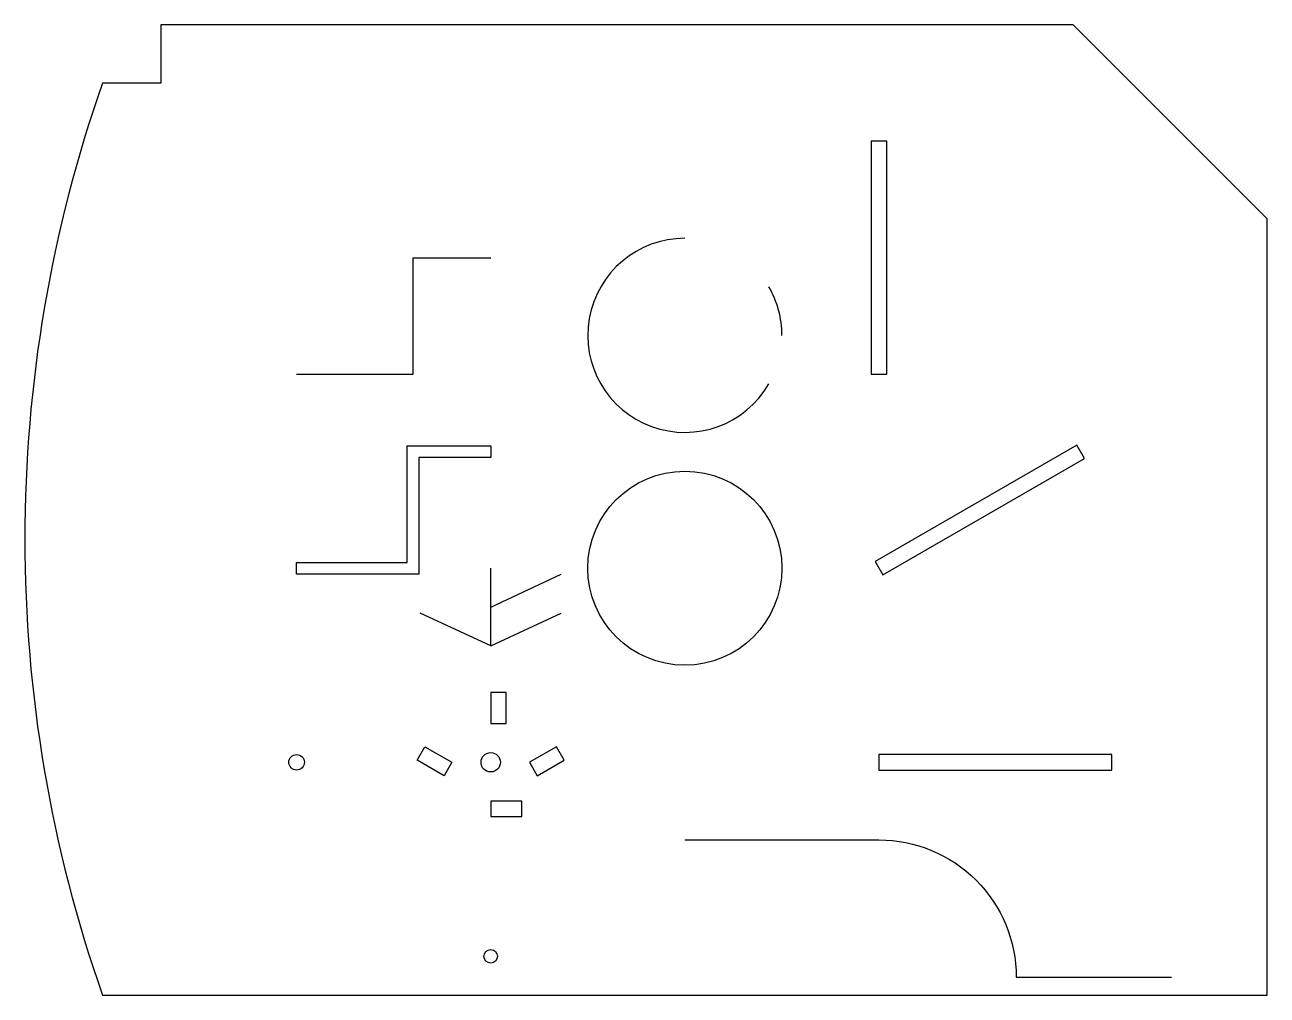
# Model space of a CAD drawing. Header units: millimetres. Extents: x -12000 to 20000, y -6000 to 19000.
import ezdxf

# ---------------------------------------------------------------- set-up
doc = ezdxf.new("R2010")
doc.units = ezdxf.units.MM

msp = doc.modelspace()

# ---------------------------------------------------------------- linework, layer by layer
for p, q in [((0, 3000), (0, 5000)), ((0, 4000), (1813, 4845)), ((0, 3000), (-1813, 3845)), ((0, 3000), (1813, 3845))]:
    msp.add_line(p, q)
msp.add_lwpolyline([(-10000, -6000), (20000, -6000), (20000, 14000), (15000, 19000), (-8500, 19000), (-8500, 17500), (-10000, 17500, 0.170213)], format="xyb", close=True)
for points in [[(10200, 10000), (10200, 16000), (9800, 16000), (9800, 10000)], [(-5000, 5150), (-2150, 5150), (-2150, 8150), (0, 8150), (0, 7850), (-1850, 7850), (-1850, 4850), (-5000, 4850)], [(10100, 4827), (15296, 7827), (15096, 8173), (9900, 5173)], [(0, 1000), (400, 1000), (400, 1800), (0, 1800)], [(-1000, 0), (-1200, -346), (-1893, 54), (-1693, 400)], [(1000, 0), (1200, -346), (1893, 54), (1693, 400)], [(10000, -200), (16000, -200), (16000, 200), (10000, 200)], [(0, -1000), (0, -1400), (800, -1400), (800, -1000)]]:
    msp.add_lwpolyline(points, close=True)
msp.add_lwpolyline([(-5000, 10000), (-2000, 10000), (-2000, 13000), (0, 13000)])
msp.add_lwpolyline([(5000, -2000), (10000, -2000, -0.414214), (13536, -5536), (17536, -5536)], format="xyb")
for centre, radius in [((5000, 5000), 2500), ((-5000, 0), 200), ((0, 0), 250), ((0, -5000), 175)]:
    msp.add_circle(centre, radius)
for start, end in [(90, 330), (0, 30)]:
    msp.add_arc((5000, 11000), 2500, start, end)

doc.saveas('drawing.dxf')
